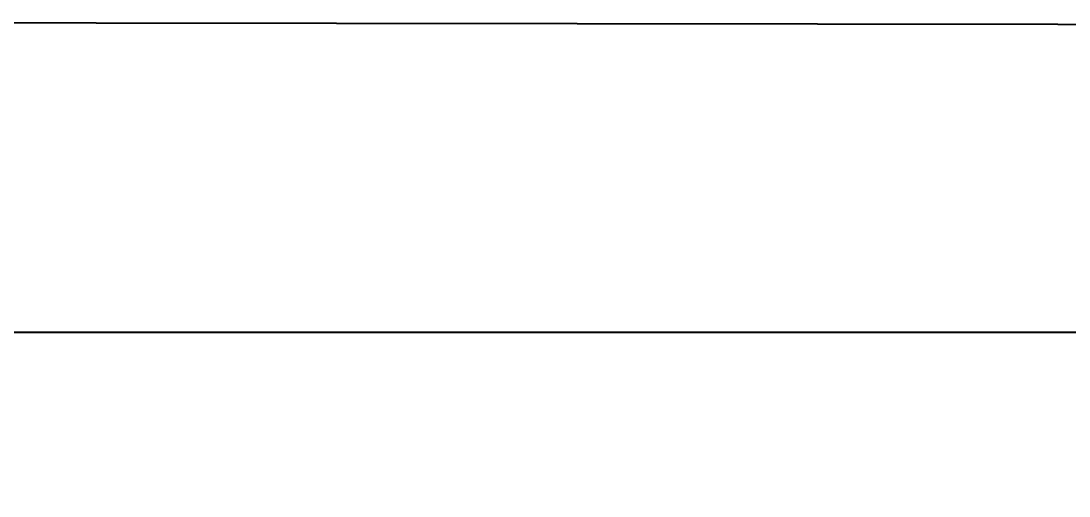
# Model space of a CAD drawing. Extents: x 741 to 1239, y 376 to 572.
# Drawn here: x 845.6 to 926.1, y 535.7 to 572.2 of the extents above; entities that cross this region are included whole.
import ezdxf

# ---------------------------------------------------------------- set-up
doc = ezdxf.new("R2010")
doc.units = 0
doc.header["$MEASUREMENT"] = 0
doc.layers.get('0').update_dxf_attribs({"linetype": 'CONTINUOUS'})
doc.layers.get('Defpoints').update_dxf_attribs({"linetype": 'CONTINUOUS'})
doc.styles.get("Standard").update_dxf_attribs({"font": ''})
doc.styles.get('Standard').set_extended_font_data('SimSun')
doc.dimstyles.get("Standard").update_dxf_attribs({"dimtxt": 0.18, "dimasz": 0.18, "dimexe": 0.18, "dimexo": 0.0625, "dimgap": 0.09, "dimtad": 0, "dimtih": 1, "dimtoh": 1, "dimdec": 4, "dimzin": 0, "dimdsep": 46, "dimtxsty": 'Standard', "dimcen": 0.09, "dimadec": 0, "dimazin": 0, "dimtfac": 1, "dimtdec": 4, "dimtofl": 0, "dimtmove": 0, "dimatfit": 0, "dimfxl": 1, "dimtolj": 1, "dimtzin": 0, "dimarcsym": 0})

# ---------------------------------------------------------------- blocks, each defined once
blk = doc.blocks.new('_Open90')
at = {"color": 0, "linetype": 'ByBlock', "lineweight": -2}
for p, q in [((0, 0), (-1, 0)), ((-0.5, 0.5), (0, 0)), ((0, 0), (-0.5, -0.5))]:
    blk.add_line(p, q, dxfattribs=at)
blk = doc.blocks.new('*D1159')
at = {"color": 0, "linetype": 'Continuous', "lineweight": -2}
for p, q in [((794.105, 531.424), (794.105, 548.467)), ((794.285, 548.287), (959.139, 548.287)), ((1128.934, 548.287), (964.08, 548.287)), ((1129.114, 531.448), (1129.114, 548.467))]:
    blk.add_line(p, q, dxfattribs=at)
at = {"layer": 'Defpoints', "color": 0, "linetype": 'Continuous'}
for p in [(1129.114, 548.287), (794.105, 531.362), (1129.114, 531.386)]:
    blk.add_point(p, dxfattribs=at)
at = {"color": 0, "linetype": 'Continuous', "lineweight": -2, "xscale": 0.18, "yscale": 0.18, "zscale": 0.18, "rotation": 180}
blk.add_blockref('_Open90', (794.105, 548.287), dxfattribs=at)
at = {"color": 0, "linetype": 'Continuous', "lineweight": -2, "xscale": 0.18, "yscale": 0.18, "zscale": 0.18}
blk.add_blockref('_Open90', (1129.114, 548.287), dxfattribs=at)
at = {"color": 6, "linetype": 'Continuous', "insert": (961.61, 548.287), "char_height": 1.5, "attachment_point": 5}
blk.add_mtext('\\A1;335', dxfattribs=at)

msp = doc.modelspace()

# ---------------------------------------------------------------- linework, layer by layer
at = {"linetype": 'Continuous'}
msp.add_lwpolyline([(740.609, 572.186), (1238.963, 571.502), (1238.963, 376.278), (740.609, 376.797)], close=True, dxfattribs=at)

# ---------------------------------------------------------------- dimensions: what is measured, and where the dimension line sits
at = {"color": 6, "linetype": 'Continuous'}
dim = msp.add_linear_dim(base=(1129.114, 548.287), p1=(794.105, 531.362), p2=(1129.114, 531.386), dimstyle='Standard', override={"dimtxt": 1.5, "dimgap": 1, "dimdec": 0, "dimblk1": 'Open90', "dimblk2": 'Open90', "dimsah": 1, "dimclrt": 6, "dimatfit": 3}, dxfattribs=at)
dim.commit()
dim.dimension.update_dxf_attribs({"geometry": '*D1159', "text_midpoint": (961.61, 548.287)})

doc.saveas('drawing.dxf')
